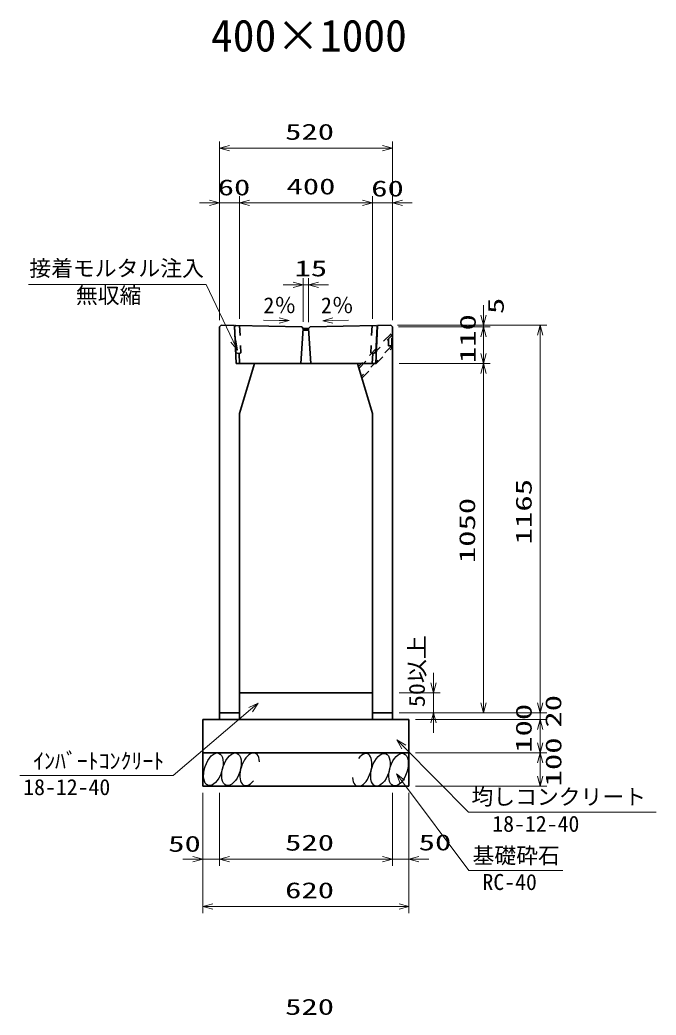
# Model space of a CAD drawing. Units: millimetres on the paper. Extents: x 15 to 1218, y 8 to 859.
# Drawn here: x 295.5 to 391.1, y 275.8 to 425.3 of the extents above; entities that cross this region are included whole.
import ezdxf
from ezdxf.enums import TextEntityAlignment as Align

# ---------------------------------------------------------------- set-up
doc = ezdxf.new("R2010")
doc.units = ezdxf.units.MM
doc.linetypes.add('USER3', pattern=[3, 1.5, -1.5])
for name, color, linetype, lineweight in [('D-STR-DIM（寸法）', 7, 'Continuous', 13), ('D-STR-HTXT(均しCON-旗)', 7, 'Continuous', 13), ('D-STR-HTXT(基礎砕石-旗)', 7, 'Continuous', 13), ('D-STR-HTXT（旗上げ）', 7, 'Continuous', 13), ('D-STR-STRF(グリ)', 7, 'Continuous', 25), ('D-STR（構造物）', 1, 'Continuous', 35)]:
    doc.layers.add(name, color=color, linetype=linetype, lineweight=lineweight)
doc.layers.add('D-STR-TXT(文字)', color=7, linetype='Continuous')
doc.styles.add('ＭＳ ゴシック', font='')
doc.styles.get('ＭＳ ゴシック').set_extended_font_data('MS Gothic')

# ---------------------------------------------------------------- blocks, each defined once
blk = doc.blocks.new('_Open30')
at = {"color": 7, "linetype": 'Continuous', "lineweight": 13}
for p, q in [((-1, 0.2679), (0, 0)), ((0, 0), (-1, -0.2679)), ((0, 0), (-1, 0))]:
    blk.add_line(p, q, dxfattribs=at)

msp = doc.modelspace()

# ---------------------------------------------------------------- linework, layer by layer
at = {"layer": 'D-STR-DIM（寸法）'}
for p, q in [((325.448, 398.831), (325.448, 407.039)), ((351.448, 398.831), (351.448, 407.039)), ((326.948, 406.039), (349.948, 406.039)), ((325.448, 380.178), (325.448, 398.831)), ((328.448, 380.368), (328.448, 398.831)), ((328.448, 380.368), (328.448, 398.831)), ((348.448, 380.368), (348.448, 398.831)), ((348.448, 380.368), (348.448, 398.831)), ((351.448, 380.175), (351.448, 398.831)), ((323.948, 397.831), (322.448, 397.831)), ((325.448, 397.831), (328.448, 397.831)), ((329.948, 397.831), (331.448, 397.831)), ((329.948, 397.831), (346.948, 397.831)), ((346.948, 397.831), (345.448, 397.831)), ((348.448, 397.831), (351.448, 397.831)), ((352.948, 397.831), (354.448, 397.831)), ((338.054, 379.925), (338.054, 386.518)), ((338.845, 379.909), (338.845, 386.518)), ((336.554, 385.518), (335.054, 385.518)), ((338.054, 385.518), (338.845, 385.518)), ((340.345, 385.518), (341.845, 385.518)), ((365.152, 380.923), (365.152, 382.423)), ((332.061, 380.202), (334.423, 380.154)), ((344.861, 380.184), (342.5, 380.137)), ((352.198, 379.423), (366.152, 379.423)), ((352.198, 379.423), (374.65, 379.423)), ((352.393, 379.18), (366.152, 379.18)), ((352.445, 379.18), (366.152, 379.18)), ((365.152, 379.18), (365.152, 379.423)), ((365.152, 375.175), (365.152, 377.68)), ((365.152, 377.68), (365.152, 376.18)), ((373.65, 322.675), (373.65, 377.923)), ((352.448, 373.675), (366.152, 373.675)), ((352.448, 373.675), (366.152, 373.675)), ((365.152, 322.675), (365.152, 372.175)), ((357.636, 325.675), (357.636, 327.175)), ((352.448, 324.175), (358.636, 324.175)), ((357.636, 321.175), (357.636, 324.175)), ((373.65, 322.675), (373.65, 324.175)), ((352.448, 321.175), (374.65, 321.175)), ((352.448, 321.175), (366.152, 321.175)), ((352.448, 321.175), (374.65, 321.175)), ((352.448, 321.175), (358.636, 321.175)), ((354.948, 320.175), (374.65, 320.175)), ((354.948, 320.175), (374.65, 320.175)), ((373.65, 320.175), (373.65, 321.175)), ((357.636, 319.675), (357.636, 318.175)), ((373.65, 316.675), (373.65, 318.675)), ((373.65, 318.675), (373.65, 317.175)), ((354.948, 315.175), (374.65, 315.175)), ((354.948, 315.175), (374.65, 315.175)), ((373.65, 311.675), (373.65, 313.675)), ((354.948, 310.175), (374.65, 310.175)), ((322.948, 309.175), (322.948, 298.208)), ((322.948, 308.175), (322.948, 291.051)), ((325.448, 309.175), (325.448, 298.208)), ((325.448, 309.175), (325.448, 298.208)), ((351.448, 309.175), (351.448, 298.208)), ((351.448, 308.175), (351.448, 298.208)), ((353.948, 309.175), (353.948, 298.208)), ((353.948, 308.175), (353.948, 291.051)), ((321.448, 299.208), (319.948, 299.208)), ((322.948, 299.208), (325.448, 299.208)), ((326.948, 299.208), (349.948, 299.208)), ((326.948, 299.208), (328.448, 299.208)), ((349.948, 299.208), (348.448, 299.208)), ((351.448, 299.208), (353.948, 299.208)), ((355.448, 299.208), (356.948, 299.208)), ((324.448, 292.051), (352.448, 292.051))]:
    msp.add_line(p, q, dxfattribs=at)
at = {"layer": 'D-STR-HTXT(均しCON-旗)'}
for points in [[(295.455, 311.744), (318.489, 311.744), (330.146, 321.655)], [(391.095, 306.228), (362.888, 306.228), (353.165, 316.044)]]:
    msp.add_lwpolyline(points, dxfattribs=at)
at = {"layer": 'D-STR-HTXT(基礎砕石-旗)'}
msp.add_lwpolyline([(377.069, 297.478), (362.965, 297.478), (352.962, 310.804)], dxfattribs=at)
at = {"layer": 'D-STR-HTXT（旗上げ）'}
msp.add_lwpolyline([(296.724, 385.564), (323.445, 385.564), (327.538, 377.054)], dxfattribs=at)
at = {"layer": 'D-STR-STRF(グリ)'}
for centre, major_axis in [((324.542, 312.698), (0.79, 2.421)), ((327.263, 312.698), (0.79, 2.421)), ((349.652, 312.618), (-0.771, -2.427)), ((352.373, 312.639), (-0.771, -2.427))]:
    msp.add_ellipse(centre, major_axis=major_axis, ratio=0.5139, dxfattribs=at)
for centre, major_axis in [((330.004, 312.698), (0.79, 2.421)), ((346.911, 312.596), (-0.771, -2.427))]:
    msp.add_ellipse(centre, major_axis=major_axis, ratio=0.5139, start_param=5.3575563, end_param=10.3750652, dxfattribs=at)
at = {"layer": 'D-STR（構造物）'}
for p, q in [((325.698, 379.423), (325.448, 379.178)), ((325.448, 379.178), (325.448, 321.175)), ((327.698, 379.383), (325.698, 379.423)), ((327.948, 373.675), (327.698, 379.383)), ((327.74, 379.217), (327.898, 379.379)), ((327.94, 375.296), (327.74, 379.217)), ((327.898, 379.379), (337.823, 379.18)), ((338.053, 378.926), (337.698, 373.682)), ((337.823, 379.18), (338.053, 378.926)), ((338.053, 378.926), (338.842, 378.926)), ((338.053, 378.926), (338.12, 378.676)), ((338.12, 378.676), (338.775, 378.676)), ((338.842, 378.926), (338.775, 378.676)), ((338.842, 378.926), (339.073, 379.18)), ((338.842, 378.926), (339.198, 373.682)), ((348.998, 379.379), (339.073, 379.18)), ((348.948, 373.675), (349.198, 379.383)), ((349.154, 379.219), (348.961, 375.297)), ((348.998, 379.379), (349.154, 379.219)), ((349.198, 379.383), (351.198, 379.423)), ((351.198, 379.423), (351.448, 379.178)), ((351.448, 379.175), (351.448, 321.175)), ((328.392, 375.175), (327.94, 375.296)), ((328.473, 373.675), (328.396, 375.175)), ((348.499, 375.175), (348.423, 373.675)), ((348.504, 375.175), (348.961, 375.297)), ((348.948, 373.675), (327.948, 373.675)), ((327.998, 373.675), (348.898, 373.675)), ((328.448, 366.175), (330.698, 373.675)), ((348.448, 366.175), (346.198, 373.675)), ((328.448, 366.175), (328.448, 321.175)), ((348.448, 366.175), (348.448, 321.175)), ((328.448, 324.175), (348.448, 324.175)), ((322.948, 320.175), (353.948, 320.175)), ((322.948, 320.175), (322.948, 310.175)), ((325.448, 321.175), (328.448, 321.175)), ((325.448, 321.175), (325.448, 320.175)), ((328.448, 321.175), (328.448, 320.175)), ((351.448, 321.175), (348.448, 321.175)), ((348.448, 321.175), (348.448, 320.175)), ((351.448, 321.175), (351.448, 320.175)), ((353.948, 320.175), (353.948, 310.175)), ((322.948, 315.175), (353.948, 315.175)), ((322.948, 310.175), (353.948, 310.175))]:
    msp.add_line(p, q, dxfattribs=at)
at = {"layer": 'D-STR（構造物）', "linetype": 'USER3'}
for p, q in [((328.484, 379.367), (328.691, 375.297)), ((348.41, 379.367), (348.209, 375.297)), ((351.198, 378.08), (346.335, 373.217)), ((346.415, 372.948), (351.373, 377.906)), ((350.873, 376.32), (350.873, 377.406)), ((351.373, 377.906), (351.125, 378.153)), ((351.373, 375.975), (351.373, 377.906)), ((351.373, 376.32), (346.781, 371.729)), ((346.855, 371.483), (351.373, 376)), ((351.373, 376.32), (350.873, 376.32)), ((351.125, 375.728), (351.373, 375.975)), ((328.691, 375.297), (328.396, 375.175)), ((348.209, 375.297), (348.504, 375.175))]:
    msp.add_line(p, q, dxfattribs=at)

# ---------------------------------------------------------------- block references
at = {"layer": 'D-STR-DIM（寸法）', "xscale": 1.5, "yscale": 1.5}
for p, rotation in [((325.448, 406.039), 180), ((328.448, 397.831), 180), ((328.448, 397.831), 180), ((351.448, 397.831), 180), ((338.845, 385.518), 180), ((335.922, 380.124), 358.85424), ((341, 380.107), 181.14576), ((365.152, 379.423), 270), ((365.152, 379.18), 90), ((365.152, 379.18), 90), ((373.65, 379.423), 90), ((365.152, 373.675), 270), ((365.152, 373.675), 90), ((357.636, 324.175), 270), ((365.152, 321.175), 270), ((373.65, 321.175), 270), ((373.65, 321.175), 270), ((357.636, 321.175), 90), ((373.65, 320.175), 90), ((373.65, 320.175), 90), ((373.65, 315.175), 270), ((373.65, 315.175), 90), ((373.65, 310.175), 270), ((325.448, 299.208), 180), ((325.448, 299.208), 180), ((353.948, 299.208), 180), ((322.948, 292.051), 180)]:
    msp.add_blockref('_Open30', p, dxfattribs=dict(at, rotation=rotation))
for p in [(351.448, 406.039), (325.448, 397.831), (348.448, 397.831), (348.448, 397.831), (338.054, 385.518), (322.948, 299.208), (351.448, 299.208), (351.448, 299.208), (353.948, 292.051)]:
    msp.add_blockref('_Open30', p, dxfattribs=at)
at = {"layer": 'D-STR-HTXT(均しCON-旗)', "xscale": 1.5, "yscale": 1.5}
for p, rotation in [((331.289, 322.627), 40.37163), ((352.109, 317.11), 134.72505)]:
    msp.add_blockref('_Open30', p, dxfattribs=dict(at, rotation=rotation))
at = {"layer": 'D-STR-HTXT(基礎砕石-旗)', "xscale": 1.5, "yscale": 1.5, "rotation": 126.89552}
msp.add_blockref('_Open30', (352.061, 312.004), dxfattribs=at)
at = {"layer": 'D-STR-HTXT（旗上げ）', "xscale": 1.5, "yscale": 1.5, "rotation": 295.69073}
msp.add_blockref('_Open30', (328.189, 375.702), dxfattribs=at)

# ---------------------------------------------------------------- texts
at = {"layer": 'D-STR-DIM（寸法）', "style": 'ＭＳ ゴシック', "width": 1.5}
for s, p in [('520', (335.323, 406.577)), ('60', (325.183, 398.225)), ('400', (335.531, 398.368)), ('60', (348.267, 398.054)), ('15', (336.736, 386.056)), ('50', (317.75, 299.575)), ('520', (335.323, 299.745)), ('50', (355.399, 299.783)), ('620', (335.323, 292.588)), ('520', (335.323, 275.068))]:
    msp.add_text(s, height=2.405, dxfattribs=at).set_placement(p, align=Align.BOTTOM_LEFT)
at = {"layer": 'D-STR-DIM（寸法）', "style": 'ＭＳ ゴシック'}
for rotation, p in [(0.01, (332.069, 380.499)), (359.99, (340.716, 380.496))]:
    msp.add_text('2％', height=2.405, rotation=rotation, dxfattribs=at).set_placement(p, align=Align.BOTTOM_LEFT)
for s, width, p in [('5', 1.5, (368.916, 381.11)), ('110', 1.5, (364.708, 373.733)), ('1165', 1.5, (373.113, 346.503)), ('1050', 1.5, (364.615, 343.675)), ('50以上', 1.1, (357.055, 322.038)), ('20', 1.5, (377.565, 318.957)), ('100', 1.5, (373.113, 315.175)), ('100', 1.5, (377.585, 310.12))]:
    msp.add_text(s, height=2.405, rotation=90, dxfattribs=dict(at, width=width)).set_placement(p, align=Align.BOTTOM_LEFT)
at = {"layer": 'D-STR-HTXT(均しCON-旗)', "style": 'ＭＳ ゴシック'}
for s, p in [('ｲﾝﾊﾞｰﾄｺﾝｸﾘｰﾄ', (297.457, 312.028)), ('18-12-40', (295.952, 308.093)), ('均しコンクリート', (363.335, 306.638)), ('18-12-40', (366.469, 302.577))]:
    msp.add_text(s, height=2.405, dxfattribs=at).set_placement(p, align=Align.BOTTOM_LEFT)
at = {"layer": 'D-STR-HTXT(基礎砕石-旗)', "style": 'ＭＳ ゴシック'}
for s, p in [('基礎砕石', (363.501, 297.812)), ('RC-40', (364.989, 293.827))]:
    msp.add_text(s, height=2.405, dxfattribs=at).set_placement(p, align=Align.BOTTOM_LEFT)
at = {"layer": 'D-STR-HTXT（旗上げ）', "style": 'ＭＳ ゴシック'}
for s, p in [('接着モルタル注入', (296.869, 386.068)), ('無収縮', (303.873, 381.99))]:
    msp.add_text(s, height=2.405, dxfattribs=at).set_placement(p, align=Align.BOTTOM_LEFT)
at = {"layer": 'D-STR-TXT(文字)', "style": 'ＭＳ ゴシック'}
msp.add_text('400×1000', height=4.811, dxfattribs=at).set_placement((324.179, 419.123), align=Align.BOTTOM_LEFT)

doc.saveas('drawing.dxf')
